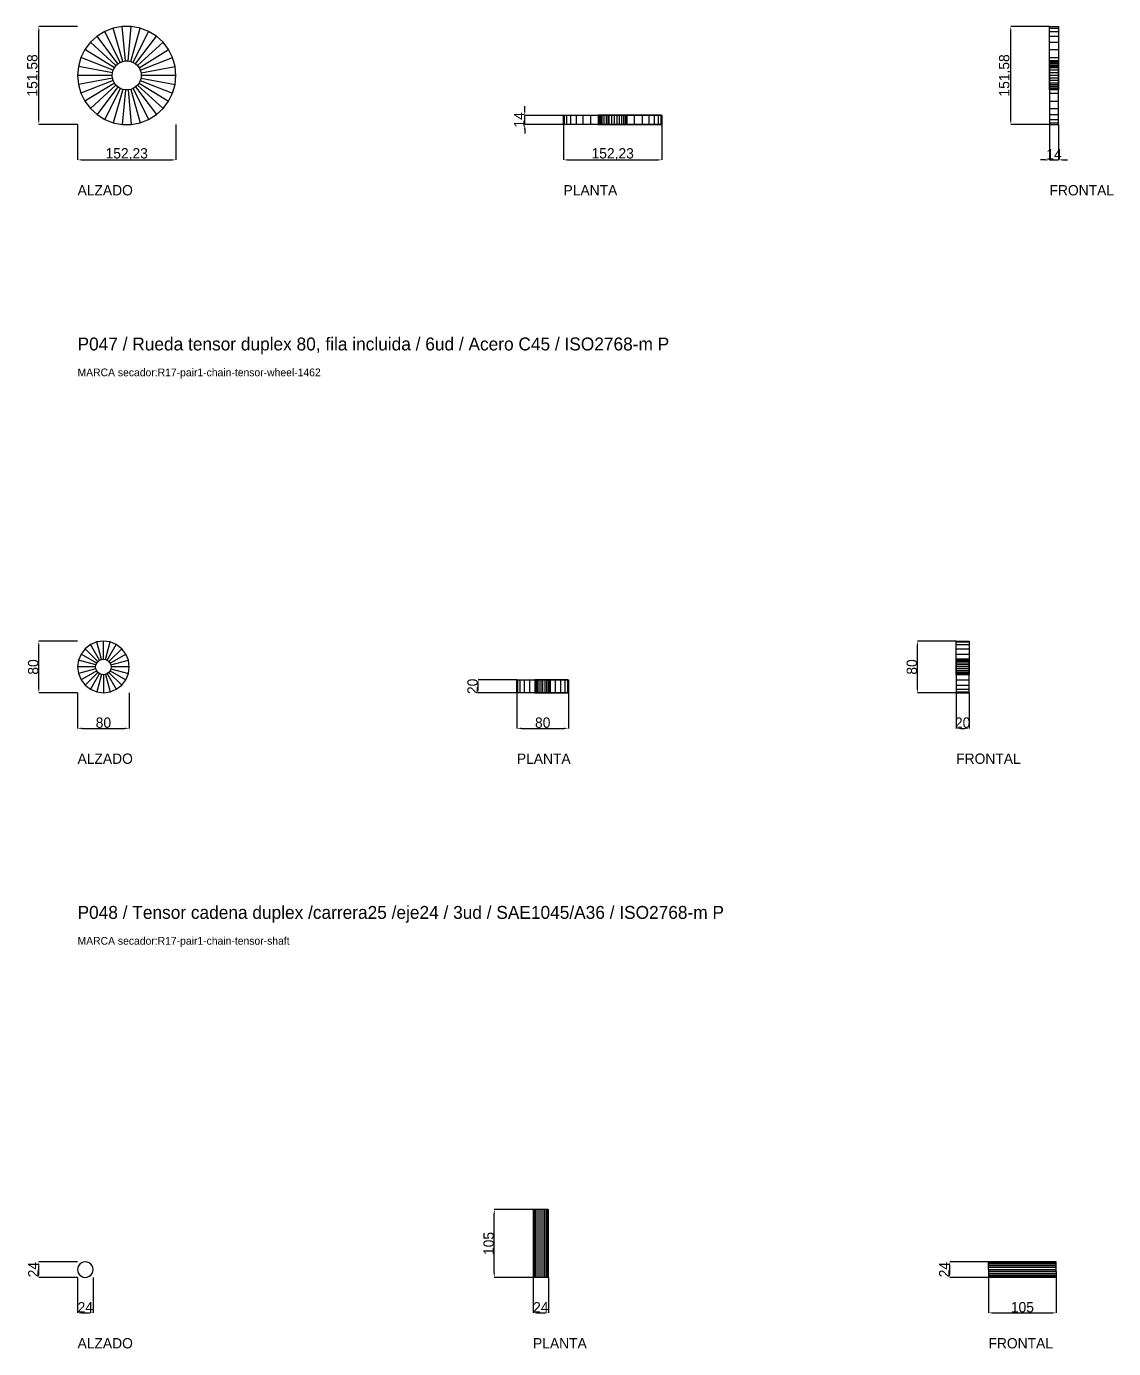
# Model space of a CAD drawing. Header units: millimetres. Extents: x -79 to 41330, y -75911 to 371.
# Drawn here: x -79 to 1604, y -63509 to -61462 of the extents above; entities that cross this region are included whole.
import ezdxf

# ---------------------------------------------------------------- set-up
doc = ezdxf.new("R2010")
doc.units = ezdxf.units.MM
for name, color, linetype in [('R17_COTAS_P', 1, 'Continuous'), ('R17_PIEZAS_P', 3, 'Continuous'), ('R17_TEXTOS', 7, 'Continuous')]:
    doc.layers.add(name, color=color, linetype=linetype)
doc.dimstyles.get("Standard").update_dxf_attribs({"dimtxt": 2.5, "dimasz": 2.5, "dimexe": 1.25, "dimexo": 0.625, "dimtad": 1, "dimcen": 2.5, "dimazin": 3, "dimtfac": 1, "dimtmove": 0, "dimatfit": 3})

# ---------------------------------------------------------------- blocks, each defined once
blk = doc.blocks.new('_CLOSEDFILLED')
at = {"color": 0, "linetype": 'BYBLOCK'}
blk.add_solid([(-1, 0.16), (0, 0), (-1, -0.16)], dxfattribs=at)
blk = doc.blocks.new('*D279')
for p, q in [((0, -61613.9), (0, -61668.9)), ((152.2, -61613.9), (152.2, -61668.9)), ((7, -61668.9), (145.2, -61668.9))]:
    blk.add_line(p, q)
at = {"layer": 'Defpoints'}
for p in [(0, -61613.9), (152.2, -61613.9), (0, -61668.9)]:
    blk.add_point(p, dxfattribs=at)
at = {"layer": 'R17_COTAS_P', "xscale": 7, "yscale": 7, "rotation": 180}
blk.add_blockref('_CLOSEDFILLED', (0, -61668.9), dxfattribs=at)
at = {"layer": 'R17_COTAS_P', "xscale": 7, "yscale": 7}
blk.add_blockref('_CLOSEDFILLED', (152.2, -61668.9), dxfattribs=at)
at = {"layer": 'R17_COTAS_P', "insert": (76.1, -61660.2), "char_height": 16, "attachment_point": 5}
blk.add_mtext('152,23', dxfattribs=at)
blk = doc.blocks.new('*D280')
for p, q in [((0, -61462.3), (-60, -61462.3)), ((-60, -61606.9), (-60, -61469.3)), ((0, -61613.9), (-60, -61613.9))]:
    blk.add_line(p, q)
at = {"layer": 'Defpoints'}
for p in [(0, -61462.3), (-60, -61613.9), (0, -61613.9)]:
    blk.add_point(p, dxfattribs=at)
at = {"layer": 'R17_COTAS_P', "xscale": 7, "yscale": 7}
for p, rotation in [((-60, -61462.3), 90), ((-60, -61613.9), 270)]:
    blk.add_blockref('_CLOSEDFILLED', p, dxfattribs=dict(at, rotation=rotation))
at = {"layer": 'R17_COTAS_P', "insert": (-68.6, -61538.1), "char_height": 16, "attachment_point": 5, "rotation": 90}
blk.add_mtext('151,58', dxfattribs=at)
blk = doc.blocks.new('*D281')
for p, q in [((752.2, -61613.9), (752.2, -61668.9)), ((904.5, -61613.9), (904.5, -61668.9)), ((759.2, -61668.9), (897.5, -61668.9))]:
    blk.add_line(p, q)
at = {"layer": 'Defpoints'}
for p in [(752.2, -61613.9), (904.5, -61613.9), (752.2, -61668.9)]:
    blk.add_point(p, dxfattribs=at)
at = {"layer": 'R17_COTAS_P', "xscale": 7, "yscale": 7, "rotation": 180}
blk.add_blockref('_CLOSEDFILLED', (752.2, -61668.9), dxfattribs=at)
at = {"layer": 'R17_COTAS_P', "xscale": 7, "yscale": 7}
blk.add_blockref('_CLOSEDFILLED', (904.5, -61668.9), dxfattribs=at)
at = {"layer": 'R17_COTAS_P', "insert": (828.3, -61660.2), "char_height": 16, "attachment_point": 5}
blk.add_mtext('152,23', dxfattribs=at)
blk = doc.blocks.new('*D282')
for p, q in [((692.2, -61592.9), (692.2, -61585.9)), ((752.2, -61599.9), (692.2, -61599.9)), ((692.2, -61613.9), (692.2, -61599.9)), ((752.2, -61613.9), (692.2, -61613.9)), ((692.2, -61620.9), (692.2, -61627.9))]:
    blk.add_line(p, q)
at = {"layer": 'Defpoints'}
for p in [(752.2, -61599.9), (692.2, -61613.9), (752.2, -61613.9)]:
    blk.add_point(p, dxfattribs=at)
at = {"layer": 'R17_COTAS_P', "xscale": 7, "yscale": 7}
for p, rotation in [((692.2, -61599.9), 270), ((692.2, -61613.9), 90)]:
    blk.add_blockref('_CLOSEDFILLED', p, dxfattribs=dict(at, rotation=rotation))
at = {"layer": 'R17_COTAS_P', "insert": (683.6, -61606.9), "char_height": 16, "attachment_point": 5, "rotation": 90}
blk.add_mtext('14', dxfattribs=at)
blk = doc.blocks.new('*D283')
for p, q in [((1504.5, -61613.9), (1504.5, -61668.9)), ((1518.5, -61613.9), (1518.5, -61668.9)), ((1497.5, -61668.9), (1490.5, -61668.9)), ((1504.5, -61668.9), (1518.5, -61668.9)), ((1525.5, -61668.9), (1532.5, -61668.9))]:
    blk.add_line(p, q)
at = {"layer": 'Defpoints'}
for p in [(1504.5, -61613.9), (1518.5, -61613.9), (1504.5, -61668.9)]:
    blk.add_point(p, dxfattribs=at)
at = {"layer": 'R17_COTAS_P', "xscale": 7, "yscale": 7}
blk.add_blockref('_CLOSEDFILLED', (1504.5, -61668.9), dxfattribs=at)
at = {"layer": 'R17_COTAS_P', "xscale": 7, "yscale": 7, "rotation": 180}
blk.add_blockref('_CLOSEDFILLED', (1518.5, -61668.9), dxfattribs=at)
at = {"layer": 'R17_COTAS_P', "insert": (1511.5, -61660.2), "char_height": 16, "attachment_point": 5}
blk.add_mtext('14', dxfattribs=at)
blk = doc.blocks.new('*D284')
for p, q in [((1504.5, -61462.3), (1444.5, -61462.3)), ((1444.5, -61606.9), (1444.5, -61469.3)), ((1504.5, -61613.9), (1444.5, -61613.9))]:
    blk.add_line(p, q)
at = {"layer": 'Defpoints'}
for p in [(1504.5, -61462.3), (1444.5, -61613.9), (1504.5, -61613.9)]:
    blk.add_point(p, dxfattribs=at)
at = {"layer": 'R17_COTAS_P', "xscale": 7, "yscale": 7}
for p, rotation in [((1444.5, -61462.3), 90), ((1444.5, -61613.9), 270)]:
    blk.add_blockref('_CLOSEDFILLED', p, dxfattribs=dict(at, rotation=rotation))
at = {"layer": 'R17_COTAS_P', "insert": (1435.8, -61538.1), "char_height": 16, "attachment_point": 5, "rotation": 90}
blk.add_mtext('151,58', dxfattribs=at)
blk = doc.blocks.new('*D285')
for p, q in [((0, -62493.9), (0, -62548.9)), ((80, -62493.9), (80, -62548.9)), ((7, -62548.9), (73, -62548.9))]:
    blk.add_line(p, q)
at = {"layer": 'Defpoints'}
for p in [(0, -62493.9), (80, -62493.9), (0, -62548.9)]:
    blk.add_point(p, dxfattribs=at)
at = {"layer": 'R17_COTAS_P', "xscale": 7, "yscale": 7, "rotation": 180}
blk.add_blockref('_CLOSEDFILLED', (0, -62548.9), dxfattribs=at)
at = {"layer": 'R17_COTAS_P', "xscale": 7, "yscale": 7}
blk.add_blockref('_CLOSEDFILLED', (80, -62548.9), dxfattribs=at)
at = {"layer": 'R17_COTAS_P', "insert": (40, -62540.2), "char_height": 16, "attachment_point": 5}
blk.add_mtext('80', dxfattribs=at)
blk = doc.blocks.new('*D286')
for p, q in [((0, -62413.9), (-60, -62413.9)), ((-60, -62486.9), (-60, -62420.9)), ((0, -62493.9), (-60, -62493.9))]:
    blk.add_line(p, q)
at = {"layer": 'Defpoints'}
for p in [(0, -62413.9), (-60, -62493.9), (0, -62493.9)]:
    blk.add_point(p, dxfattribs=at)
at = {"layer": 'R17_COTAS_P', "xscale": 7, "yscale": 7}
for p, rotation in [((-60, -62413.9), 90), ((-60, -62493.9), 270)]:
    blk.add_blockref('_CLOSEDFILLED', p, dxfattribs=dict(at, rotation=rotation))
at = {"layer": 'R17_COTAS_P', "insert": (-68.6, -62453.9), "char_height": 16, "attachment_point": 5, "rotation": 90}
blk.add_mtext('80', dxfattribs=at)
blk = doc.blocks.new('*D287')
for p, q in [((680, -62493.9), (680, -62548.9)), ((760, -62493.9), (760, -62548.9)), ((687, -62548.9), (753, -62548.9))]:
    blk.add_line(p, q)
at = {"layer": 'Defpoints'}
for p in [(680, -62493.9), (760, -62493.9), (680, -62548.9)]:
    blk.add_point(p, dxfattribs=at)
at = {"layer": 'R17_COTAS_P', "xscale": 7, "yscale": 7, "rotation": 180}
blk.add_blockref('_CLOSEDFILLED', (680, -62548.9), dxfattribs=at)
at = {"layer": 'R17_COTAS_P', "xscale": 7, "yscale": 7}
blk.add_blockref('_CLOSEDFILLED', (760, -62548.9), dxfattribs=at)
at = {"layer": 'R17_COTAS_P', "insert": (720, -62540.2), "char_height": 16, "attachment_point": 5}
blk.add_mtext('80', dxfattribs=at)
blk = doc.blocks.new('*D288')
for p, q in [((680, -62473.9), (620, -62473.9)), ((620, -62486.9), (620, -62480.9)), ((680, -62493.9), (620, -62493.9))]:
    blk.add_line(p, q)
at = {"layer": 'Defpoints'}
for p in [(680, -62473.9), (620, -62493.9), (680, -62493.9)]:
    blk.add_point(p, dxfattribs=at)
at = {"layer": 'R17_COTAS_P', "xscale": 7, "yscale": 7}
for p, rotation in [((620, -62473.9), 90), ((620, -62493.9), 270)]:
    blk.add_blockref('_CLOSEDFILLED', p, dxfattribs=dict(at, rotation=rotation))
at = {"layer": 'R17_COTAS_P', "insert": (611.4, -62483.9), "char_height": 16, "attachment_point": 5, "rotation": 90}
blk.add_mtext('20', dxfattribs=at)
blk = doc.blocks.new('*D289')
for p, q in [((1360, -62493.9), (1360, -62548.9)), ((1380, -62493.9), (1380, -62548.9)), ((1367, -62548.9), (1373, -62548.9))]:
    blk.add_line(p, q)
at = {"layer": 'Defpoints'}
for p in [(1360, -62493.9), (1380, -62493.9), (1360, -62548.9)]:
    blk.add_point(p, dxfattribs=at)
at = {"layer": 'R17_COTAS_P', "xscale": 7, "yscale": 7, "rotation": 180}
blk.add_blockref('_CLOSEDFILLED', (1360, -62548.9), dxfattribs=at)
at = {"layer": 'R17_COTAS_P', "xscale": 7, "yscale": 7}
blk.add_blockref('_CLOSEDFILLED', (1380, -62548.9), dxfattribs=at)
at = {"layer": 'R17_COTAS_P', "insert": (1370, -62540.2), "char_height": 16, "attachment_point": 5}
blk.add_mtext('20', dxfattribs=at)
blk = doc.blocks.new('*D290')
for p, q in [((1360, -62413.9), (1300, -62413.9)), ((1300, -62486.9), (1300, -62420.9)), ((1360, -62493.9), (1300, -62493.9))]:
    blk.add_line(p, q)
at = {"layer": 'Defpoints'}
for p in [(1360, -62413.9), (1300, -62493.9), (1360, -62493.9)]:
    blk.add_point(p, dxfattribs=at)
at = {"layer": 'R17_COTAS_P', "xscale": 7, "yscale": 7}
for p, rotation in [((1300, -62413.9), 90), ((1300, -62493.9), 270)]:
    blk.add_blockref('_CLOSEDFILLED', p, dxfattribs=dict(at, rotation=rotation))
at = {"layer": 'R17_COTAS_P', "insert": (1291.4, -62453.9), "char_height": 16, "attachment_point": 5, "rotation": 90}
blk.add_mtext('80', dxfattribs=at)
blk = doc.blocks.new('*D291')
for p, q in [((0, -63398.9), (0, -63453.9)), ((24, -63398.9), (24, -63453.9)), ((7, -63453.9), (17, -63453.9))]:
    blk.add_line(p, q)
at = {"layer": 'Defpoints'}
for p in [(0, -63398.9), (24, -63398.9), (0, -63453.9)]:
    blk.add_point(p, dxfattribs=at)
at = {"layer": 'R17_COTAS_P', "xscale": 7, "yscale": 7, "rotation": 180}
blk.add_blockref('_CLOSEDFILLED', (0, -63453.9), dxfattribs=at)
at = {"layer": 'R17_COTAS_P', "xscale": 7, "yscale": 7}
blk.add_blockref('_CLOSEDFILLED', (24, -63453.9), dxfattribs=at)
at = {"layer": 'R17_COTAS_P', "insert": (12, -63445.2), "char_height": 16, "attachment_point": 5}
blk.add_mtext('24', dxfattribs=at)
blk = doc.blocks.new('*D292')
for p, q in [((0, -63374.9), (-60, -63374.9)), ((-60, -63391.9), (-60, -63381.9)), ((0, -63398.9), (-60, -63398.9))]:
    blk.add_line(p, q)
at = {"layer": 'Defpoints'}
for p in [(0, -63374.9), (-60, -63398.9), (0, -63398.9)]:
    blk.add_point(p, dxfattribs=at)
at = {"layer": 'R17_COTAS_P', "xscale": 7, "yscale": 7}
for p, rotation in [((-60, -63374.9), 90), ((-60, -63398.9), 270)]:
    blk.add_blockref('_CLOSEDFILLED', p, dxfattribs=dict(at, rotation=rotation))
at = {"layer": 'R17_COTAS_P', "insert": (-68.6, -63386.9), "char_height": 16, "attachment_point": 5, "rotation": 90}
blk.add_mtext('24', dxfattribs=at)
blk = doc.blocks.new('*D293')
for p, q in [((705, -63398.9), (705, -63453.9)), ((729, -63398.9), (729, -63453.9)), ((712, -63453.9), (722, -63453.9))]:
    blk.add_line(p, q)
at = {"layer": 'Defpoints'}
for p in [(705, -63398.9), (729, -63398.9), (705, -63453.9)]:
    blk.add_point(p, dxfattribs=at)
at = {"layer": 'R17_COTAS_P', "xscale": 7, "yscale": 7, "rotation": 180}
blk.add_blockref('_CLOSEDFILLED', (705, -63453.9), dxfattribs=at)
at = {"layer": 'R17_COTAS_P', "xscale": 7, "yscale": 7}
blk.add_blockref('_CLOSEDFILLED', (729, -63453.9), dxfattribs=at)
at = {"layer": 'R17_COTAS_P', "insert": (717, -63445.2), "char_height": 16, "attachment_point": 5}
blk.add_mtext('24', dxfattribs=at)
blk = doc.blocks.new('*D294')
for p, q in [((705, -63293.9), (645, -63293.9)), ((645, -63391.9), (645, -63300.9)), ((705, -63398.9), (645, -63398.9))]:
    blk.add_line(p, q)
at = {"layer": 'Defpoints'}
for p in [(705, -63293.9), (645, -63398.9), (705, -63398.9)]:
    blk.add_point(p, dxfattribs=at)
at = {"layer": 'R17_COTAS_P', "xscale": 7, "yscale": 7}
for p, rotation in [((645, -63293.9), 90), ((645, -63398.9), 270)]:
    blk.add_blockref('_CLOSEDFILLED', p, dxfattribs=dict(at, rotation=rotation))
at = {"layer": 'R17_COTAS_P', "insert": (636.4, -63346.4), "char_height": 16, "attachment_point": 5, "rotation": 90}
blk.add_mtext('105', dxfattribs=at)
blk = doc.blocks.new('*D295')
for p, q in [((1410, -63398.9), (1410, -63453.9)), ((1515, -63398.9), (1515, -63453.9)), ((1417, -63453.9), (1508, -63453.9))]:
    blk.add_line(p, q)
at = {"layer": 'Defpoints'}
for p in [(1410, -63398.9), (1515, -63398.9), (1410, -63453.9)]:
    blk.add_point(p, dxfattribs=at)
at = {"layer": 'R17_COTAS_P', "xscale": 7, "yscale": 7, "rotation": 180}
blk.add_blockref('_CLOSEDFILLED', (1410, -63453.9), dxfattribs=at)
at = {"layer": 'R17_COTAS_P', "xscale": 7, "yscale": 7}
blk.add_blockref('_CLOSEDFILLED', (1515, -63453.9), dxfattribs=at)
at = {"layer": 'R17_COTAS_P', "insert": (1462.5, -63445.2), "char_height": 16, "attachment_point": 5}
blk.add_mtext('105', dxfattribs=at)
blk = doc.blocks.new('*D296')
for p, q in [((1410, -63374.9), (1350, -63374.9)), ((1350, -63391.9), (1350, -63381.9)), ((1410, -63398.9), (1350, -63398.9))]:
    blk.add_line(p, q)
at = {"layer": 'Defpoints'}
for p in [(1410, -63374.9), (1350, -63398.9), (1410, -63398.9)]:
    blk.add_point(p, dxfattribs=at)
at = {"layer": 'R17_COTAS_P', "xscale": 7, "yscale": 7}
for p, rotation in [((1350, -63374.9), 90), ((1350, -63398.9), 270)]:
    blk.add_blockref('_CLOSEDFILLED', p, dxfattribs=dict(at, rotation=rotation))
at = {"layer": 'R17_COTAS_P', "insert": (1341.4, -63386.9), "char_height": 16, "attachment_point": 5, "rotation": 90}
blk.add_mtext('24', dxfattribs=at)

msp = doc.modelspace()

# ---------------------------------------------------------------- linework, layer by layer
at = {"layer": 'R17_PIEZAS_P'}
for p, q in [((55.286, -61464.858), (42.188, -61469.932)), ((69.093, -61462.277), (55.286, -61464.858)), ((69.958, -61516.427), (55.286, -61464.858)), ((83.139, -61462.277), (69.093, -61462.277)), ((74.04, -61515.664), (69.093, -61462.277)), ((78.192, -61515.664), (83.139, -61462.277)), ((82.273, -61516.427), (96.946, -61464.858)), ((96.946, -61464.858), (83.139, -61462.277)), ((110.044, -61469.932), (96.946, -61464.858)), ((1504.463, -61464.858), (1504.463, -61462.277)), ((1504.463, -61462.277), (1518.463, -61462.277)), ((1504.463, -61515.664), (1504.463, -61462.277)), ((1504.463, -61469.932), (1504.463, -61464.858)), ((1504.463, -61464.858), (1518.463, -61464.858)), ((1504.463, -61516.427), (1504.463, -61464.858)), ((1518.463, -61462.277), (1518.463, -61464.858)), ((1518.463, -61462.277), (1518.463, -61515.664)), ((1518.463, -61464.858), (1518.463, -61469.932)), ((1518.463, -61464.858), (1518.463, -61516.427)), ((30.246, -61477.326), (19.866, -61486.789)), ((42.188, -61469.932), (30.246, -61477.326)), ((62.557, -61520.113), (30.246, -61477.326)), ((66.087, -61517.927), (42.188, -61469.932)), ((86.145, -61517.927), (110.044, -61469.932)), ((89.675, -61520.113), (121.986, -61477.326)), ((121.986, -61477.326), (110.044, -61469.932)), ((132.366, -61486.789), (121.986, -61477.326)), ((1504.463, -61477.326), (1504.463, -61469.932)), ((1504.463, -61469.932), (1518.463, -61469.932)), ((1504.463, -61517.927), (1504.463, -61469.932)), ((1504.463, -61486.789), (1504.463, -61477.326)), ((1504.463, -61477.326), (1518.463, -61477.326)), ((1504.463, -61520.113), (1504.463, -61477.326)), ((1518.463, -61469.932), (1518.463, -61477.326)), ((1518.463, -61469.932), (1518.463, -61517.927)), ((1518.463, -61477.326), (1518.463, -61486.789)), ((1518.463, -61477.326), (1518.463, -61520.113)), ((11.401, -61497.998), (5.14, -61510.572)), ((19.866, -61486.789), (11.401, -61497.998)), ((56.986, -61526.223), (11.401, -61497.998)), ((59.488, -61522.91), (19.866, -61486.789)), ((92.744, -61522.91), (132.366, -61486.789)), ((95.246, -61526.223), (140.831, -61497.998)), ((140.831, -61497.998), (132.366, -61486.789)), ((147.092, -61510.572), (140.831, -61497.998)), ((1504.463, -61497.998), (1504.463, -61486.789)), ((1504.463, -61486.789), (1518.463, -61486.789)), ((1504.463, -61522.91), (1504.463, -61486.789)), ((1504.463, -61510.572), (1504.463, -61497.998)), ((1504.463, -61497.998), (1518.463, -61497.998)), ((1504.463, -61526.223), (1504.463, -61497.998)), ((1518.463, -61486.789), (1518.463, -61497.998)), ((1518.463, -61486.789), (1518.463, -61522.91)), ((1518.463, -61497.998), (1518.463, -61510.572)), ((1518.463, -61497.998), (1518.463, -61526.223)), ((1.296, -61524.082), (0, -61538.068)), ((5.14, -61510.572), (1.296, -61524.082)), ((53.999, -61533.934), (1.296, -61524.082)), ((55.135, -61529.94), (5.14, -61510.572)), ((55.135, -61529.94), (56.986, -61526.223)), ((56.986, -61526.223), (59.488, -61522.91)), ((59.488, -61522.91), (62.557, -61520.113)), ((62.557, -61520.113), (66.087, -61517.927)), ((66.087, -61517.927), (69.958, -61516.427)), ((69.958, -61516.427), (74.04, -61515.664)), ((74.04, -61515.664), (78.192, -61515.664)), ((78.192, -61515.664), (82.273, -61516.427)), ((82.273, -61516.427), (86.145, -61517.927)), ((86.145, -61517.927), (89.675, -61520.113)), ((89.675, -61520.113), (92.744, -61522.91)), ((92.744, -61522.91), (95.246, -61526.223)), ((95.246, -61526.223), (97.096, -61529.94)), ((97.096, -61529.94), (147.092, -61510.572)), ((98.233, -61533.934), (150.936, -61524.082)), ((150.936, -61524.082), (147.092, -61510.572)), ((152.232, -61538.068), (150.936, -61524.082)), ((1504.463, -61524.082), (1504.463, -61510.572)), ((1504.463, -61510.572), (1518.463, -61510.572)), ((1504.463, -61529.94), (1504.463, -61510.572)), ((1504.463, -61515.664), (1504.463, -61516.427)), ((1518.463, -61515.664), (1504.463, -61515.664)), ((1504.463, -61516.427), (1504.463, -61517.927)), ((1518.463, -61516.427), (1504.463, -61516.427)), ((1504.463, -61517.927), (1504.463, -61520.113)), ((1518.463, -61517.927), (1504.463, -61517.927)), ((1504.463, -61520.113), (1504.463, -61522.91)), ((1518.463, -61520.113), (1504.463, -61520.113)), ((1504.463, -61522.91), (1504.463, -61526.223)), ((1518.463, -61522.91), (1504.463, -61522.91)), ((1504.463, -61538.068), (1504.463, -61524.082)), ((1504.463, -61524.082), (1518.463, -61524.082)), ((1504.463, -61533.934), (1504.463, -61524.082)), ((1504.463, -61526.223), (1504.463, -61529.94)), ((1518.463, -61526.223), (1504.463, -61526.223)), ((1518.463, -61510.572), (1518.463, -61524.082)), ((1518.463, -61510.572), (1518.463, -61529.94)), ((1518.463, -61516.427), (1518.463, -61515.664)), ((1518.463, -61517.927), (1518.463, -61516.427)), ((1518.463, -61520.113), (1518.463, -61517.927)), ((1518.463, -61522.91), (1518.463, -61520.113)), ((1518.463, -61526.223), (1518.463, -61522.91)), ((1518.463, -61524.082), (1518.463, -61538.068)), ((1518.463, -61524.082), (1518.463, -61533.934)), ((1518.463, -61529.94), (1518.463, -61526.223)), ((53.616, -61538.068), (0, -61538.068)), ((0, -61538.068), (1.296, -61552.054)), ((53.999, -61542.202), (1.296, -61552.054)), ((55.135, -61546.196), (5.14, -61565.564)), ((53.616, -61538.068), (53.999, -61533.934)), ((53.999, -61542.202), (53.616, -61538.068)), ((53.999, -61533.934), (55.135, -61529.94)), ((55.135, -61546.196), (53.999, -61542.202)), ((56.986, -61549.913), (55.135, -61546.196)), ((97.096, -61546.196), (95.246, -61549.913)), ((97.096, -61529.94), (98.233, -61533.934)), ((98.233, -61542.202), (97.096, -61546.196)), ((97.096, -61546.196), (147.092, -61565.564)), ((98.233, -61533.934), (98.616, -61538.068)), ((98.616, -61538.068), (98.233, -61542.202)), ((98.233, -61542.202), (150.936, -61552.054)), ((152.232, -61538.068), (98.616, -61538.068)), ((150.936, -61552.054), (152.232, -61538.068)), ((1504.463, -61529.94), (1504.463, -61533.934)), ((1518.463, -61529.94), (1504.463, -61529.94)), ((1504.463, -61533.934), (1504.463, -61538.068)), ((1518.463, -61533.934), (1504.463, -61533.934)), ((1518.463, -61538.068), (1504.463, -61538.068)), ((1504.463, -61538.068), (1504.463, -61552.054)), ((1504.463, -61542.202), (1504.463, -61538.068)), ((1518.463, -61542.202), (1504.463, -61542.202)), ((1504.463, -61542.202), (1504.463, -61552.054)), ((1504.463, -61546.196), (1504.463, -61542.202)), ((1518.463, -61546.196), (1504.463, -61546.196)), ((1504.463, -61546.196), (1504.463, -61565.564)), ((1504.463, -61549.913), (1504.463, -61546.196)), ((1518.463, -61533.934), (1518.463, -61529.94)), ((1518.463, -61538.068), (1518.463, -61533.934)), ((1518.463, -61552.054), (1518.463, -61538.068)), ((1518.463, -61538.068), (1518.463, -61542.202)), ((1518.463, -61552.054), (1518.463, -61542.202)), ((1518.463, -61542.202), (1518.463, -61546.196)), ((1518.463, -61565.564), (1518.463, -61546.196)), ((1518.463, -61546.196), (1518.463, -61549.913)), ((1.296, -61552.054), (5.14, -61565.564)), ((5.14, -61565.564), (11.401, -61578.138)), ((56.986, -61549.913), (11.401, -61578.138)), ((59.488, -61553.226), (19.866, -61589.347)), ((62.557, -61556.023), (30.246, -61598.81)), ((66.087, -61558.209), (42.188, -61606.204)), ((69.958, -61559.709), (55.286, -61611.278)), ((59.488, -61553.226), (56.986, -61549.913)), ((62.557, -61556.023), (59.488, -61553.226)), ((66.087, -61558.209), (62.557, -61556.023)), ((69.958, -61559.709), (66.087, -61558.209)), ((74.04, -61560.472), (69.093, -61613.859)), ((74.04, -61560.472), (69.958, -61559.709)), ((78.192, -61560.472), (74.04, -61560.472)), ((82.273, -61559.709), (78.192, -61560.472)), ((78.192, -61560.472), (83.139, -61613.859)), ((86.145, -61558.209), (82.273, -61559.709)), ((82.273, -61559.709), (96.946, -61611.278)), ((89.675, -61556.023), (86.145, -61558.209)), ((86.145, -61558.209), (110.044, -61606.204)), ((92.744, -61553.226), (89.675, -61556.023)), ((89.675, -61556.023), (121.986, -61598.81)), ((95.246, -61549.913), (92.744, -61553.226)), ((92.744, -61553.226), (132.366, -61589.347)), ((95.246, -61549.913), (140.831, -61578.138)), ((140.831, -61578.138), (147.092, -61565.564)), ((147.092, -61565.564), (150.936, -61552.054)), ((1518.463, -61549.913), (1504.463, -61549.913)), ((1504.463, -61549.913), (1504.463, -61578.138)), ((1504.463, -61553.226), (1504.463, -61549.913)), ((1504.463, -61552.054), (1518.463, -61552.054)), ((1504.463, -61552.054), (1504.463, -61565.564)), ((1518.463, -61553.226), (1504.463, -61553.226)), ((1504.463, -61553.226), (1504.463, -61589.347)), ((1504.463, -61556.023), (1504.463, -61553.226)), ((1518.463, -61556.023), (1504.463, -61556.023)), ((1504.463, -61556.023), (1504.463, -61598.81)), ((1504.463, -61558.209), (1504.463, -61556.023)), ((1518.463, -61558.209), (1504.463, -61558.209)), ((1504.463, -61558.209), (1504.463, -61606.204)), ((1504.463, -61559.709), (1504.463, -61558.209)), ((1518.463, -61559.709), (1504.463, -61559.709)), ((1504.463, -61559.709), (1504.463, -61611.278)), ((1504.463, -61560.472), (1504.463, -61559.709)), ((1518.463, -61560.472), (1504.463, -61560.472)), ((1504.463, -61560.472), (1504.463, -61613.859)), ((1504.463, -61565.564), (1518.463, -61565.564)), ((1504.463, -61565.564), (1504.463, -61578.138)), ((1518.463, -61578.138), (1518.463, -61549.913)), ((1518.463, -61549.913), (1518.463, -61553.226)), ((1518.463, -61565.564), (1518.463, -61552.054)), ((1518.463, -61589.347), (1518.463, -61553.226)), ((1518.463, -61553.226), (1518.463, -61556.023)), ((1518.463, -61598.81), (1518.463, -61556.023)), ((1518.463, -61556.023), (1518.463, -61558.209)), ((1518.463, -61606.204), (1518.463, -61558.209)), ((1518.463, -61558.209), (1518.463, -61559.709)), ((1518.463, -61611.278), (1518.463, -61559.709)), ((1518.463, -61559.709), (1518.463, -61560.472)), ((1518.463, -61613.859), (1518.463, -61560.472)), ((1518.463, -61578.138), (1518.463, -61565.564)), ((11.401, -61578.138), (19.866, -61589.347)), ((132.366, -61589.347), (140.831, -61578.138)), ((1504.463, -61578.138), (1518.463, -61578.138)), ((1504.463, -61578.138), (1504.463, -61589.347)), ((1518.463, -61589.347), (1518.463, -61578.138)), ((19.866, -61589.347), (30.246, -61598.81)), ((30.246, -61598.81), (42.188, -61606.204)), ((42.188, -61606.204), (55.286, -61611.278)), ((96.946, -61611.278), (110.044, -61606.204)), ((110.044, -61606.204), (121.986, -61598.81)), ((121.986, -61598.81), (132.366, -61589.347)), ((752.232, -61613.859), (752.232, -61599.859)), ((752.232, -61599.859), (753.528, -61599.859)), ((752.232, -61599.859), (805.847, -61599.859)), ((753.528, -61613.859), (753.528, -61599.859)), ((753.528, -61599.859), (757.372, -61599.859)), ((753.528, -61599.859), (806.231, -61599.859)), ((757.372, -61613.859), (757.372, -61599.859)), ((757.372, -61599.859), (763.633, -61599.859)), ((757.372, -61599.859), (807.367, -61599.859)), ((763.633, -61613.859), (763.633, -61599.859)), ((763.633, -61599.859), (772.097, -61599.859)), ((763.633, -61599.859), (809.218, -61599.859)), ((772.097, -61613.859), (772.097, -61599.859)), ((772.097, -61599.859), (782.477, -61599.859)), ((772.097, -61599.859), (811.72, -61599.859)), ((782.477, -61613.859), (782.477, -61599.859)), ((782.477, -61599.859), (794.42, -61599.859)), ((782.477, -61599.859), (814.788, -61599.859)), ((794.42, -61613.859), (794.42, -61599.859)), ((794.42, -61599.859), (807.517, -61599.859)), ((794.42, -61599.859), (818.318, -61599.859)), ((806.231, -61599.859), (805.847, -61599.859)), ((805.847, -61599.859), (805.847, -61613.859)), ((807.367, -61599.859), (806.231, -61599.859)), ((806.231, -61599.859), (806.231, -61613.859)), ((809.218, -61599.859), (807.367, -61599.859)), ((807.367, -61599.859), (807.367, -61613.859)), ((807.517, -61613.859), (807.517, -61599.859)), ((807.517, -61599.859), (821.324, -61599.859)), ((807.517, -61599.859), (822.19, -61599.859)), ((811.72, -61599.859), (809.218, -61599.859)), ((809.218, -61599.859), (809.218, -61613.859)), ((814.788, -61599.859), (811.72, -61599.859)), ((811.72, -61599.859), (811.72, -61613.859)), ((818.318, -61599.859), (814.788, -61599.859)), ((814.788, -61599.859), (814.788, -61613.859)), ((822.19, -61599.859), (818.318, -61599.859)), ((818.318, -61599.859), (818.318, -61613.859)), ((821.324, -61613.859), (821.324, -61599.859)), ((821.324, -61599.859), (835.371, -61599.859)), ((821.324, -61599.859), (826.271, -61599.859)), ((826.271, -61599.859), (822.19, -61599.859)), ((822.19, -61599.859), (822.19, -61613.859)), ((830.424, -61599.859), (826.271, -61599.859)), ((826.271, -61599.859), (826.271, -61613.859)), ((834.505, -61599.859), (830.424, -61599.859)), ((830.424, -61599.859), (830.424, -61613.859)), ((835.371, -61599.859), (830.424, -61599.859)), ((838.377, -61599.859), (834.505, -61599.859)), ((834.505, -61599.859), (834.505, -61613.859)), ((849.178, -61599.859), (834.505, -61599.859)), ((835.371, -61613.859), (835.371, -61599.859)), ((835.371, -61599.859), (849.178, -61599.859)), ((841.907, -61599.859), (838.377, -61599.859)), ((838.377, -61599.859), (838.377, -61613.859)), ((862.275, -61599.859), (838.377, -61599.859)), ((844.975, -61599.859), (841.907, -61599.859)), ((841.907, -61599.859), (841.907, -61613.859)), ((874.218, -61599.859), (841.907, -61599.859)), ((847.477, -61599.859), (844.975, -61599.859)), ((844.975, -61599.859), (844.975, -61613.859)), ((884.598, -61599.859), (844.975, -61599.859)), ((849.328, -61599.859), (847.477, -61599.859)), ((847.477, -61599.859), (847.477, -61613.859)), ((893.062, -61599.859), (847.477, -61599.859)), ((849.178, -61613.859), (849.178, -61599.859)), ((849.178, -61599.859), (862.275, -61599.859)), ((850.464, -61599.859), (849.328, -61599.859)), ((849.328, -61599.859), (849.328, -61613.859)), ((899.323, -61599.859), (849.328, -61599.859)), ((850.847, -61599.859), (850.464, -61599.859)), ((850.464, -61599.859), (850.464, -61613.859)), ((903.167, -61599.859), (850.464, -61599.859)), ((850.847, -61613.859), (850.847, -61599.859)), ((850.847, -61599.859), (904.463, -61599.859)), ((862.275, -61613.859), (862.275, -61599.859)), ((862.275, -61599.859), (874.218, -61599.859)), ((874.218, -61613.859), (874.218, -61599.859)), ((874.218, -61599.859), (884.598, -61599.859)), ((884.598, -61613.859), (884.598, -61599.859)), ((884.598, -61599.859), (893.062, -61599.859)), ((893.062, -61613.859), (893.062, -61599.859)), ((893.062, -61599.859), (899.323, -61599.859)), ((899.323, -61613.859), (899.323, -61599.859)), ((899.323, -61599.859), (903.167, -61599.859)), ((903.167, -61613.859), (903.167, -61599.859)), ((903.167, -61599.859), (904.463, -61599.859)), ((904.463, -61599.859), (904.463, -61613.859)), ((1504.463, -61589.347), (1518.463, -61589.347)), ((1504.463, -61589.347), (1504.463, -61598.81)), ((1504.463, -61598.81), (1518.463, -61598.81)), ((1504.463, -61598.81), (1504.463, -61606.204)), ((1504.463, -61606.204), (1518.463, -61606.204)), ((1504.463, -61606.204), (1504.463, -61611.278)), ((1518.463, -61598.81), (1518.463, -61589.347)), ((1518.463, -61606.204), (1518.463, -61598.81)), ((1518.463, -61611.278), (1518.463, -61606.204)), ((55.286, -61611.278), (69.093, -61613.859)), ((69.093, -61613.859), (83.139, -61613.859)), ((83.139, -61613.859), (96.946, -61611.278)), ((753.528, -61613.859), (752.232, -61613.859)), ((805.847, -61613.859), (752.232, -61613.859)), ((757.372, -61613.859), (753.528, -61613.859)), ((806.231, -61613.859), (753.528, -61613.859)), ((763.633, -61613.859), (757.372, -61613.859)), ((807.367, -61613.859), (757.372, -61613.859)), ((772.097, -61613.859), (763.633, -61613.859)), ((809.218, -61613.859), (763.633, -61613.859)), ((782.477, -61613.859), (772.097, -61613.859)), ((811.72, -61613.859), (772.097, -61613.859)), ((794.42, -61613.859), (782.477, -61613.859)), ((814.788, -61613.859), (782.477, -61613.859)), ((807.517, -61613.859), (794.42, -61613.859)), ((818.318, -61613.859), (794.42, -61613.859)), ((805.847, -61613.859), (806.231, -61613.859)), ((806.231, -61613.859), (807.367, -61613.859)), ((807.367, -61613.859), (809.218, -61613.859)), ((821.324, -61613.859), (807.517, -61613.859)), ((822.19, -61613.859), (807.517, -61613.859)), ((809.218, -61613.859), (811.72, -61613.859)), ((811.72, -61613.859), (814.788, -61613.859)), ((814.788, -61613.859), (818.318, -61613.859)), ((818.318, -61613.859), (822.19, -61613.859)), ((835.371, -61613.859), (821.324, -61613.859)), ((826.271, -61613.859), (821.324, -61613.859)), ((822.19, -61613.859), (826.271, -61613.859)), ((826.271, -61613.859), (830.424, -61613.859)), ((830.424, -61613.859), (834.505, -61613.859)), ((830.424, -61613.859), (835.371, -61613.859)), ((834.505, -61613.859), (838.377, -61613.859)), ((834.505, -61613.859), (849.178, -61613.859)), ((849.178, -61613.859), (835.371, -61613.859)), ((838.377, -61613.859), (841.907, -61613.859)), ((838.377, -61613.859), (862.275, -61613.859)), ((841.907, -61613.859), (844.975, -61613.859)), ((841.907, -61613.859), (874.218, -61613.859)), ((844.975, -61613.859), (847.477, -61613.859)), ((844.975, -61613.859), (884.598, -61613.859)), ((847.477, -61613.859), (849.328, -61613.859)), ((847.477, -61613.859), (893.062, -61613.859)), ((862.275, -61613.859), (849.178, -61613.859)), ((849.328, -61613.859), (850.464, -61613.859)), ((849.328, -61613.859), (899.323, -61613.859)), ((850.464, -61613.859), (850.847, -61613.859)), ((850.464, -61613.859), (903.167, -61613.859)), ((904.463, -61613.859), (850.847, -61613.859)), ((874.218, -61613.859), (862.275, -61613.859)), ((884.598, -61613.859), (874.218, -61613.859)), ((893.062, -61613.859), (884.598, -61613.859)), ((899.323, -61613.859), (893.062, -61613.859)), ((903.167, -61613.859), (899.323, -61613.859)), ((904.463, -61613.859), (903.167, -61613.859)), ((1504.463, -61611.278), (1518.463, -61611.278)), ((1504.463, -61611.278), (1504.463, -61613.859)), ((1504.463, -61613.859), (1518.463, -61613.859)), ((1518.463, -61613.859), (1518.463, -61611.278)), ((11.716, -62425.575), (5.359, -62433.859)), ((20, -62419.218), (11.716, -62425.575)), ((31.515, -62445.374), (11.716, -62425.575)), ((29.647, -62415.222), (20, -62419.218)), ((34, -62443.467), (20, -62419.218)), ((40, -62413.859), (29.647, -62415.222)), ((36.894, -62442.268), (29.647, -62415.222)), ((50.353, -62415.222), (40, -62413.859)), ((40, -62441.859), (40, -62413.859)), ((43.106, -62442.268), (50.353, -62415.222)), ((46, -62443.467), (60, -62419.218)), ((48.485, -62445.374), (68.284, -62425.575)), ((60, -62419.218), (50.353, -62415.222)), ((68.284, -62425.575), (60, -62419.218)), ((74.641, -62433.859), (68.284, -62425.575)), ((1360, -62415.222), (1360, -62413.859)), ((1360, -62413.859), (1380, -62413.859)), ((1360, -62441.859), (1360, -62413.859)), ((1360, -62419.218), (1360, -62415.222)), ((1360, -62415.222), (1380, -62415.222)), ((1360, -62442.268), (1360, -62415.222)), ((1360, -62425.575), (1360, -62419.218)), ((1360, -62419.218), (1380, -62419.218)), ((1360, -62443.467), (1360, -62419.218)), ((1360, -62433.859), (1360, -62425.575)), ((1360, -62425.575), (1380, -62425.575)), ((1360, -62445.374), (1360, -62425.575)), ((1380, -62413.859), (1380, -62415.222)), ((1380, -62413.859), (1380, -62441.859)), ((1380, -62415.222), (1380, -62419.218)), ((1380, -62415.222), (1380, -62442.268)), ((1380, -62419.218), (1380, -62425.575)), ((1380, -62419.218), (1380, -62443.467)), ((1380, -62425.575), (1380, -62433.859)), ((1380, -62425.575), (1380, -62445.374)), ((1.363, -62443.506), (0, -62453.859)), ((5.359, -62433.859), (1.363, -62443.506)), ((28.409, -62450.753), (1.363, -62443.506)), ((29.608, -62447.859), (5.359, -62433.859)), ((28.409, -62450.753), (29.608, -62447.859)), ((29.608, -62447.859), (31.515, -62445.374)), ((31.515, -62445.374), (34, -62443.467)), ((34, -62443.467), (36.894, -62442.268)), ((36.894, -62442.268), (40, -62441.859)), ((40, -62441.859), (43.106, -62442.268)), ((43.106, -62442.268), (46, -62443.467)), ((46, -62443.467), (48.485, -62445.374)), ((48.485, -62445.374), (50.392, -62447.859)), ((50.392, -62447.859), (74.641, -62433.859)), ((50.392, -62447.859), (51.591, -62450.753)), ((51.591, -62450.753), (78.637, -62443.506)), ((78.637, -62443.506), (74.641, -62433.859)), ((80, -62453.859), (78.637, -62443.506)), ((1360, -62443.506), (1360, -62433.859)), ((1360, -62433.859), (1380, -62433.859)), ((1360, -62447.859), (1360, -62433.859)), ((1360, -62441.859), (1360, -62442.268)), ((1380, -62441.859), (1360, -62441.859)), ((1360, -62442.268), (1360, -62443.467)), ((1380, -62442.268), (1360, -62442.268)), ((1360, -62443.467), (1360, -62445.374)), ((1380, -62443.467), (1360, -62443.467)), ((1360, -62453.859), (1360, -62443.506)), ((1360, -62443.506), (1380, -62443.506)), ((1360, -62450.753), (1360, -62443.506)), ((1360, -62445.374), (1360, -62447.859)), ((1380, -62445.374), (1360, -62445.374)), ((1360, -62447.859), (1360, -62450.753)), ((1380, -62447.859), (1360, -62447.859)), ((1380, -62433.859), (1380, -62443.506)), ((1380, -62433.859), (1380, -62447.859)), ((1380, -62442.268), (1380, -62441.859)), ((1380, -62443.467), (1380, -62442.268)), ((1380, -62445.374), (1380, -62443.467)), ((1380, -62443.506), (1380, -62453.859)), ((1380, -62443.506), (1380, -62450.753)), ((1380, -62447.859), (1380, -62445.374)), ((1380, -62450.753), (1380, -62447.859)), ((28, -62453.859), (0, -62453.859)), ((0, -62453.859), (1.363, -62464.212)), ((28.409, -62456.965), (1.363, -62464.212)), ((1.363, -62464.212), (5.359, -62473.859)), ((29.608, -62459.859), (5.359, -62473.859)), ((31.515, -62462.344), (11.716, -62482.143)), ((34, -62464.251), (20, -62488.5)), ((28, -62453.859), (28.409, -62450.753)), ((28.409, -62456.965), (28, -62453.859)), ((29.608, -62459.859), (28.409, -62456.965)), ((31.515, -62462.344), (29.608, -62459.859)), ((36.894, -62465.45), (29.647, -62492.496)), ((34, -62464.251), (31.515, -62462.344)), ((36.894, -62465.45), (34, -62464.251)), ((40, -62465.859), (36.894, -62465.45)), ((43.106, -62465.45), (40, -62465.859)), ((40, -62465.859), (40, -62493.859)), ((46, -62464.251), (43.106, -62465.45)), ((43.106, -62465.45), (50.353, -62492.496)), ((48.485, -62462.344), (46, -62464.251)), ((46, -62464.251), (60, -62488.5)), ((50.392, -62459.859), (48.485, -62462.344)), ((48.485, -62462.344), (68.284, -62482.143)), ((51.591, -62456.965), (50.392, -62459.859)), ((50.392, -62459.859), (74.641, -62473.859)), ((51.591, -62450.753), (52, -62453.859)), ((52, -62453.859), (51.591, -62456.965)), ((51.591, -62456.965), (78.637, -62464.212)), ((80, -62453.859), (52, -62453.859)), ((74.641, -62473.859), (78.637, -62464.212)), ((78.637, -62464.212), (80, -62453.859)), ((1360, -62450.753), (1360, -62453.859)), ((1380, -62450.753), (1360, -62450.753)), ((1380, -62453.859), (1360, -62453.859)), ((1360, -62453.859), (1360, -62464.212)), ((1360, -62456.965), (1360, -62453.859)), ((1380, -62456.965), (1360, -62456.965)), ((1360, -62456.965), (1360, -62464.212)), ((1360, -62459.859), (1360, -62456.965)), ((1380, -62459.859), (1360, -62459.859)), ((1360, -62459.859), (1360, -62473.859)), ((1360, -62462.344), (1360, -62459.859)), ((1380, -62462.344), (1360, -62462.344)), ((1360, -62462.344), (1360, -62482.143)), ((1360, -62464.251), (1360, -62462.344)), ((1360, -62464.212), (1380, -62464.212)), ((1360, -62464.212), (1360, -62473.859)), ((1380, -62464.251), (1360, -62464.251)), ((1360, -62464.251), (1360, -62488.5)), ((1360, -62465.45), (1360, -62464.251)), ((1380, -62465.45), (1360, -62465.45)), ((1360, -62465.45), (1360, -62492.496)), ((1360, -62465.859), (1360, -62465.45)), ((1380, -62465.859), (1360, -62465.859)), ((1360, -62465.859), (1360, -62493.859)), ((1380, -62453.859), (1380, -62450.753)), ((1380, -62464.212), (1380, -62453.859)), ((1380, -62453.859), (1380, -62456.965)), ((1380, -62464.212), (1380, -62456.965)), ((1380, -62456.965), (1380, -62459.859)), ((1380, -62473.859), (1380, -62459.859)), ((1380, -62459.859), (1380, -62462.344)), ((1380, -62482.143), (1380, -62462.344)), ((1380, -62462.344), (1380, -62464.251)), ((1380, -62473.859), (1380, -62464.212)), ((1380, -62488.5), (1380, -62464.251)), ((1380, -62464.251), (1380, -62465.45)), ((1380, -62492.496), (1380, -62465.45)), ((1380, -62465.45), (1380, -62465.859)), ((1380, -62493.859), (1380, -62465.859)), ((5.359, -62473.859), (11.716, -62482.143)), ((11.716, -62482.143), (20, -62488.5)), ((20, -62488.5), (29.647, -62492.496)), ((50.353, -62492.496), (60, -62488.5)), ((60, -62488.5), (68.284, -62482.143)), ((68.284, -62482.143), (74.641, -62473.859)), ((680, -62493.859), (680, -62473.859)), ((680, -62473.859), (681.363, -62473.859)), ((680, -62473.859), (708, -62473.859)), ((681.363, -62493.859), (681.363, -62473.859)), ((681.363, -62473.859), (685.359, -62473.859)), ((681.363, -62473.859), (708.409, -62473.859)), ((685.359, -62493.859), (685.359, -62473.859)), ((685.359, -62473.859), (691.716, -62473.859)), ((685.359, -62473.859), (709.608, -62473.859)), ((691.716, -62493.859), (691.716, -62473.859)), ((691.716, -62473.859), (700, -62473.859)), ((691.716, -62473.859), (711.515, -62473.859)), ((700, -62493.859), (700, -62473.859)), ((700, -62473.859), (709.647, -62473.859)), ((700, -62473.859), (714, -62473.859)), ((708.409, -62473.859), (708, -62473.859)), ((708, -62473.859), (708, -62493.859)), ((709.608, -62473.859), (708.409, -62473.859)), ((708.409, -62473.859), (708.409, -62493.859)), ((711.515, -62473.859), (709.608, -62473.859)), ((709.608, -62473.859), (709.608, -62493.859)), ((709.647, -62493.859), (709.647, -62473.859)), ((709.647, -62473.859), (720, -62473.859)), ((709.647, -62473.859), (716.894, -62473.859)), ((714, -62473.859), (711.515, -62473.859)), ((711.515, -62473.859), (711.515, -62493.859)), ((716.894, -62473.859), (714, -62473.859)), ((714, -62473.859), (714, -62493.859)), ((720, -62473.859), (716.894, -62473.859)), ((716.894, -62473.859), (716.894, -62493.859)), ((720, -62493.859), (720, -62473.859)), ((720, -62473.859), (730.353, -62473.859)), ((723.106, -62473.859), (720, -62473.859)), ((726, -62473.859), (723.106, -62473.859)), ((723.106, -62473.859), (723.106, -62493.859)), ((730.353, -62473.859), (723.106, -62473.859)), ((728.485, -62473.859), (726, -62473.859)), ((726, -62473.859), (726, -62493.859)), ((740, -62473.859), (726, -62473.859)), ((730.392, -62473.859), (728.485, -62473.859)), ((728.485, -62473.859), (728.485, -62493.859)), ((748.284, -62473.859), (728.485, -62473.859)), ((730.353, -62493.859), (730.353, -62473.859)), ((730.353, -62473.859), (740, -62473.859)), ((731.591, -62473.859), (730.392, -62473.859)), ((730.392, -62473.859), (730.392, -62493.859)), ((754.641, -62473.859), (730.392, -62473.859)), ((732, -62473.859), (731.591, -62473.859)), ((731.591, -62473.859), (731.591, -62493.859)), ((758.637, -62473.859), (731.591, -62473.859)), ((732, -62493.859), (732, -62473.859)), ((732, -62473.859), (760, -62473.859)), ((740, -62493.859), (740, -62473.859)), ((740, -62473.859), (748.284, -62473.859)), ((748.284, -62493.859), (748.284, -62473.859)), ((748.284, -62473.859), (754.641, -62473.859)), ((754.641, -62493.859), (754.641, -62473.859)), ((754.641, -62473.859), (758.637, -62473.859)), ((758.637, -62493.859), (758.637, -62473.859)), ((758.637, -62473.859), (760, -62473.859)), ((760, -62473.859), (760, -62493.859)), ((1360, -62473.859), (1380, -62473.859)), ((1360, -62473.859), (1360, -62482.143)), ((1360, -62482.143), (1380, -62482.143)), ((1360, -62482.143), (1360, -62488.5)), ((1360, -62488.5), (1380, -62488.5)), ((1360, -62488.5), (1360, -62492.496)), ((1380, -62482.143), (1380, -62473.859)), ((1380, -62488.5), (1380, -62482.143)), ((1380, -62492.496), (1380, -62488.5)), ((29.647, -62492.496), (40, -62493.859)), ((40, -62493.859), (50.353, -62492.496)), ((681.363, -62493.859), (680, -62493.859)), ((708, -62493.859), (680, -62493.859)), ((685.359, -62493.859), (681.363, -62493.859)), ((708.409, -62493.859), (681.363, -62493.859)), ((691.716, -62493.859), (685.359, -62493.859)), ((709.608, -62493.859), (685.359, -62493.859)), ((700, -62493.859), (691.716, -62493.859)), ((711.515, -62493.859), (691.716, -62493.859)), ((709.647, -62493.859), (700, -62493.859)), ((714, -62493.859), (700, -62493.859)), ((708, -62493.859), (708.409, -62493.859)), ((708.409, -62493.859), (709.608, -62493.859)), ((709.608, -62493.859), (711.515, -62493.859)), ((720, -62493.859), (709.647, -62493.859)), ((716.894, -62493.859), (709.647, -62493.859)), ((711.515, -62493.859), (714, -62493.859)), ((714, -62493.859), (716.894, -62493.859)), ((716.894, -62493.859), (720, -62493.859)), ((730.353, -62493.859), (720, -62493.859)), ((720, -62493.859), (723.106, -62493.859)), ((723.106, -62493.859), (726, -62493.859)), ((723.106, -62493.859), (730.353, -62493.859)), ((726, -62493.859), (728.485, -62493.859)), ((726, -62493.859), (740, -62493.859)), ((728.485, -62493.859), (730.392, -62493.859)), ((728.485, -62493.859), (748.284, -62493.859)), ((740, -62493.859), (730.353, -62493.859)), ((730.392, -62493.859), (731.591, -62493.859)), ((730.392, -62493.859), (754.641, -62493.859)), ((731.591, -62493.859), (732, -62493.859)), ((731.591, -62493.859), (758.637, -62493.859)), ((760, -62493.859), (732, -62493.859)), ((748.284, -62493.859), (740, -62493.859)), ((754.641, -62493.859), (748.284, -62493.859)), ((758.637, -62493.859), (754.641, -62493.859)), ((760, -62493.859), (758.637, -62493.859)), ((1360, -62492.496), (1380, -62492.496)), ((1360, -62492.496), (1360, -62493.859)), ((1360, -62493.859), (1380, -62493.859)), ((1380, -62493.859), (1380, -62492.496)), ((705.409, -63293.859), (705, -63293.859)), ((705, -63293.859), (705, -63398.859)), ((706.608, -63293.859), (705.409, -63293.859)), ((705.409, -63293.859), (705.409, -63398.859)), ((708.515, -63293.859), (706.608, -63293.859)), ((706.608, -63293.859), (706.608, -63398.859)), ((711, -63293.859), (708.515, -63293.859)), ((708.515, -63293.859), (708.515, -63398.859)), ((713.894, -63293.859), (711, -63293.859)), ((711, -63293.859), (711, -63398.859)), ((717, -63293.859), (713.894, -63293.859)), ((713.894, -63293.859), (713.894, -63398.859)), ((720.106, -63293.859), (717, -63293.859)), ((717, -63293.859), (717, -63398.859)), ((723, -63293.859), (720.106, -63293.859)), ((720.106, -63293.859), (720.106, -63398.859)), ((725.485, -63293.859), (723, -63293.859)), ((723, -63293.859), (723, -63398.859)), ((727.392, -63293.859), (725.485, -63293.859)), ((725.485, -63293.859), (725.485, -63398.859)), ((728.591, -63293.859), (727.392, -63293.859)), ((727.392, -63293.859), (727.392, -63398.859)), ((728.591, -63293.859), (729, -63293.859)), ((728.591, -63293.859), (728.591, -63398.859)), ((729, -63398.859), (729, -63293.859)), ((0.409, -63383.753), (0, -63386.859)), ((0, -63386.859), (0.409, -63389.965)), ((1.608, -63380.859), (0.409, -63383.753)), ((3.515, -63378.374), (1.608, -63380.859)), ((6, -63376.467), (3.515, -63378.374)), ((8.894, -63375.268), (6, -63376.467)), ((12, -63374.859), (8.894, -63375.268)), ((15.106, -63375.268), (12, -63374.859)), ((18, -63376.467), (15.106, -63375.268)), ((20.485, -63378.374), (18, -63376.467)), ((22.392, -63380.859), (20.485, -63378.374)), ((23.591, -63383.753), (22.392, -63380.859)), ((24, -63386.859), (23.591, -63383.753)), ((23.591, -63389.965), (24, -63386.859)), ((1410, -63375.268), (1410, -63374.859)), ((1515, -63374.859), (1410, -63374.859)), ((1410, -63376.467), (1410, -63375.268)), ((1515, -63375.268), (1410, -63375.268)), ((1410, -63378.374), (1410, -63376.467)), ((1515, -63376.467), (1410, -63376.467)), ((1410, -63380.859), (1410, -63378.374)), ((1515, -63378.374), (1410, -63378.374)), ((1410, -63383.753), (1410, -63380.859)), ((1515, -63380.859), (1410, -63380.859)), ((1410, -63386.859), (1410, -63383.753)), ((1515, -63383.753), (1410, -63383.753)), ((1410, -63386.859), (1410, -63389.965)), ((1410, -63386.859), (1515, -63386.859)), ((1515, -63375.268), (1515, -63374.859)), ((1515, -63376.467), (1515, -63375.268)), ((1515, -63378.374), (1515, -63376.467)), ((1515, -63380.859), (1515, -63378.374)), ((1515, -63383.753), (1515, -63380.859)), ((1515, -63386.859), (1515, -63383.753)), ((1515, -63389.965), (1515, -63386.859)), ((0.409, -63389.965), (1.608, -63392.859)), ((1.608, -63392.859), (3.515, -63395.344)), ((3.515, -63395.344), (6, -63397.251)), ((6, -63397.251), (8.894, -63398.45)), ((8.894, -63398.45), (12, -63398.859)), ((12, -63398.859), (15.106, -63398.45)), ((15.106, -63398.45), (18, -63397.251)), ((18, -63397.251), (20.485, -63395.344)), ((20.485, -63395.344), (22.392, -63392.859)), ((22.392, -63392.859), (23.591, -63389.965)), ((705.409, -63398.859), (705, -63398.859)), ((706.608, -63398.859), (705.409, -63398.859)), ((708.515, -63398.859), (706.608, -63398.859)), ((711, -63398.859), (708.515, -63398.859)), ((713.894, -63398.859), (711, -63398.859)), ((717, -63398.859), (713.894, -63398.859)), ((720.106, -63398.859), (717, -63398.859)), ((723, -63398.859), (720.106, -63398.859)), ((725.485, -63398.859), (723, -63398.859)), ((727.392, -63398.859), (725.485, -63398.859)), ((728.591, -63398.859), (727.392, -63398.859)), ((729, -63398.859), (728.591, -63398.859)), ((1410, -63389.965), (1410, -63392.859)), ((1515, -63389.965), (1410, -63389.965)), ((1410, -63392.859), (1410, -63395.344)), ((1515, -63392.859), (1410, -63392.859)), ((1410, -63395.344), (1410, -63397.251)), ((1515, -63395.344), (1410, -63395.344)), ((1410, -63397.251), (1410, -63398.45)), ((1515, -63397.251), (1410, -63397.251)), ((1410, -63398.45), (1410, -63398.859)), ((1515, -63398.45), (1410, -63398.45)), ((1515, -63398.859), (1410, -63398.859)), ((1515, -63389.965), (1515, -63392.859)), ((1515, -63392.859), (1515, -63395.344)), ((1515, -63395.344), (1515, -63397.251)), ((1515, -63397.251), (1515, -63398.45)), ((1515, -63398.45), (1515, -63398.859))]:
    msp.add_line(p, q, dxfattribs=at)

# ---------------------------------------------------------------- texts
at = {"layer": 'R17_TEXTOS'}
for s, height, p in [('ALZADO', 16, (0, -61723.859)), ('PLANTA', 16, (752.232, -61723.859)), ('FRONTAL', 16, (1504.463, -61723.859)), ('P047 / Rueda tensor duplex 80, fila incluida / 6ud / Acero C45 / ISO2768-m P', 20, (0, -61963.859)), ('MARCA secador:R17-pair1-chain-tensor-wheel-1462', 12, (0, -62003.859)), ('ALZADO', 16, (0, -62603.859)), ('PLANTA', 16, (680, -62603.859)), ('FRONTAL', 16, (1360, -62603.859)), ('P048 / Tensor cadena duplex /carrera25 /eje24 / 3ud / SAE1045/A36 / ISO2768-m P', 20, (0, -62843.859)), ('MARCA secador:R17-pair1-chain-tensor-shaft', 12, (0, -62883.859)), ('ALZADO', 16, (0, -63508.859)), ('PLANTA', 16, (705, -63508.859)), ('FRONTAL', 16, (1410, -63508.859))]:
    msp.add_text(s, height=height, dxfattribs=at).set_placement(p)

# ---------------------------------------------------------------- dimensions: what is measured, and where the dimension line sits
at = {"layer": 'R17_COTAS_P'}
for base, p1, p2, picture, middle in [((-60, -61613.859), (0, -61613.859), (0, -61462.277), '*D280', (-68.625, -61538.068)), ((1444.463, -61613.859), (1504.463, -61613.859), (1504.463, -61462.277), '*D284', (1435.838, -61538.068)), ((692.232, -61613.859), (752.232, -61613.859), (752.232, -61599.859), '*D282', (683.607, -61606.859)), ((-60, -62493.859), (0, -62493.859), (0, -62413.859), '*D286', (-68.625, -62453.859)), ((1300, -62493.859), (1360, -62493.859), (1360, -62413.859), '*D290', (1291.375, -62453.859)), ((620, -62493.859), (680, -62493.859), (680, -62473.859), '*D288', (611.375, -62483.859)), ((645, -63398.859), (705, -63398.859), (705, -63293.859), '*D294', (636.375, -63346.359)), ((-60, -63398.859), (0, -63398.859), (0, -63374.859), '*D292', (-68.625, -63386.859)), ((1350, -63398.859), (1410, -63398.859), (1410, -63374.859), '*D296', (1341.375, -63386.859))]:
    dim = msp.add_linear_dim(base=base, p1=p1, p2=p2, angle=90, dimstyle='Standard', override={"dimtxt": 16, "dimasz": 7, "dimtad": 1, "dimdec": 2}, dxfattribs=at)
    dim.commit()
    dim.dimension.update_dxf_attribs({"geometry": picture, "text_midpoint": middle})
for base, p1, p2, picture, middle in [((0, -61668.859), (0, -61613.859), (152.232, -61613.859), '*D279', (76.116, -61660.234)), ((752.232, -61668.859), (752.232, -61613.859), (904.463, -61613.859), '*D281', (828.347, -61660.234)), ((1504.463, -61668.859), (1504.463, -61613.859), (1518.463, -61613.859), '*D283', (1511.463, -61660.234)), ((0, -62548.859), (0, -62493.859), (80, -62493.859), '*D285', (40, -62540.234)), ((680, -62548.859), (680, -62493.859), (760, -62493.859), '*D287', (720, -62540.234)), ((1360, -62548.859), (1360, -62493.859), (1380, -62493.859), '*D289', (1370, -62540.234)), ((0, -63453.859), (0, -63398.859), (24, -63398.859), '*D291', (12, -63445.234)), ((705, -63453.859), (705, -63398.859), (729, -63398.859), '*D293', (717, -63445.234)), ((1410, -63453.859), (1410, -63398.859), (1515, -63398.859), '*D295', (1462.5, -63445.234))]:
    dim = msp.add_linear_dim(base=base, p1=p1, p2=p2, dimstyle='Standard', override={"dimtxt": 16, "dimasz": 7, "dimtad": 1, "dimdec": 2}, dxfattribs=at)
    dim.commit()
    dim.dimension.update_dxf_attribs({"geometry": picture, "text_midpoint": middle})

doc.saveas('drawing.dxf')
